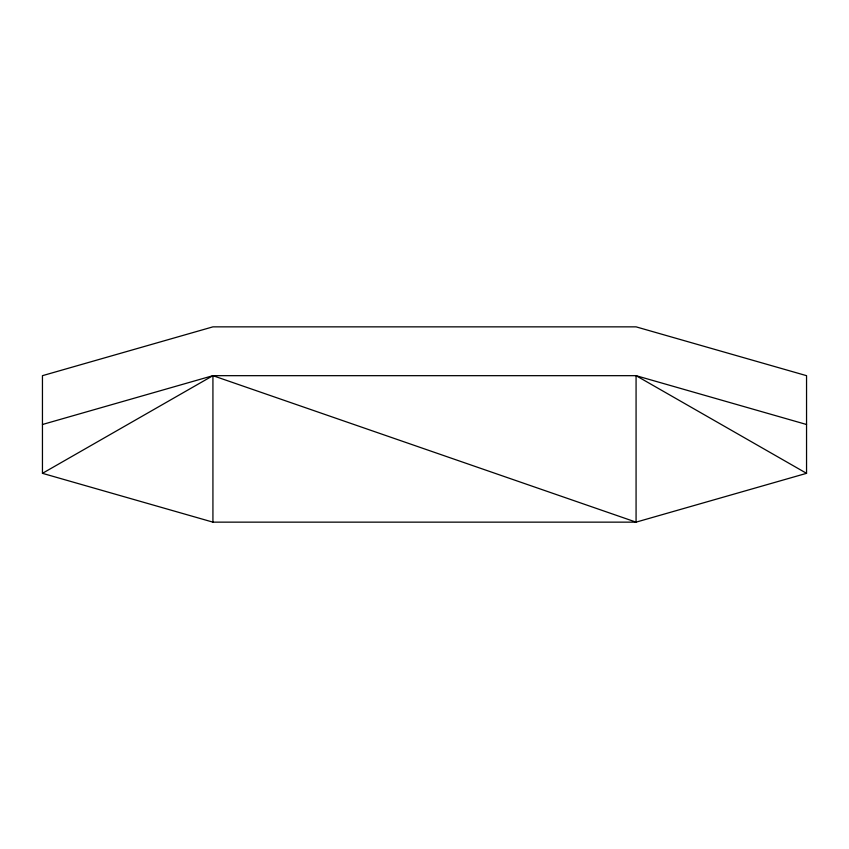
<?xml version="1.0" encoding="UTF-8"?>
<svg xmlns="http://www.w3.org/2000/svg" width="849" height="849" viewBox="0 0 849 849"><rect width="100%" height="100%" fill="white"/><g stroke="black" fill="none" stroke-linecap="round" stroke-linejoin="round"><path stroke-width="1.27" d="M42.45 473.328L212.929 522.146L636.071 522.146L806.55 473.328L806.55 375.672L636.071 326.854L212.929 326.854L42.45 375.672L42.45 473.328L212.929 375.672L636.071 375.672L806.55 424.5M42.45 424.5L212.929 375.672L636.071 522.146L636.071 375.672L806.55 473.328M212.929 375.672L212.929 522.146"/></g></svg>
